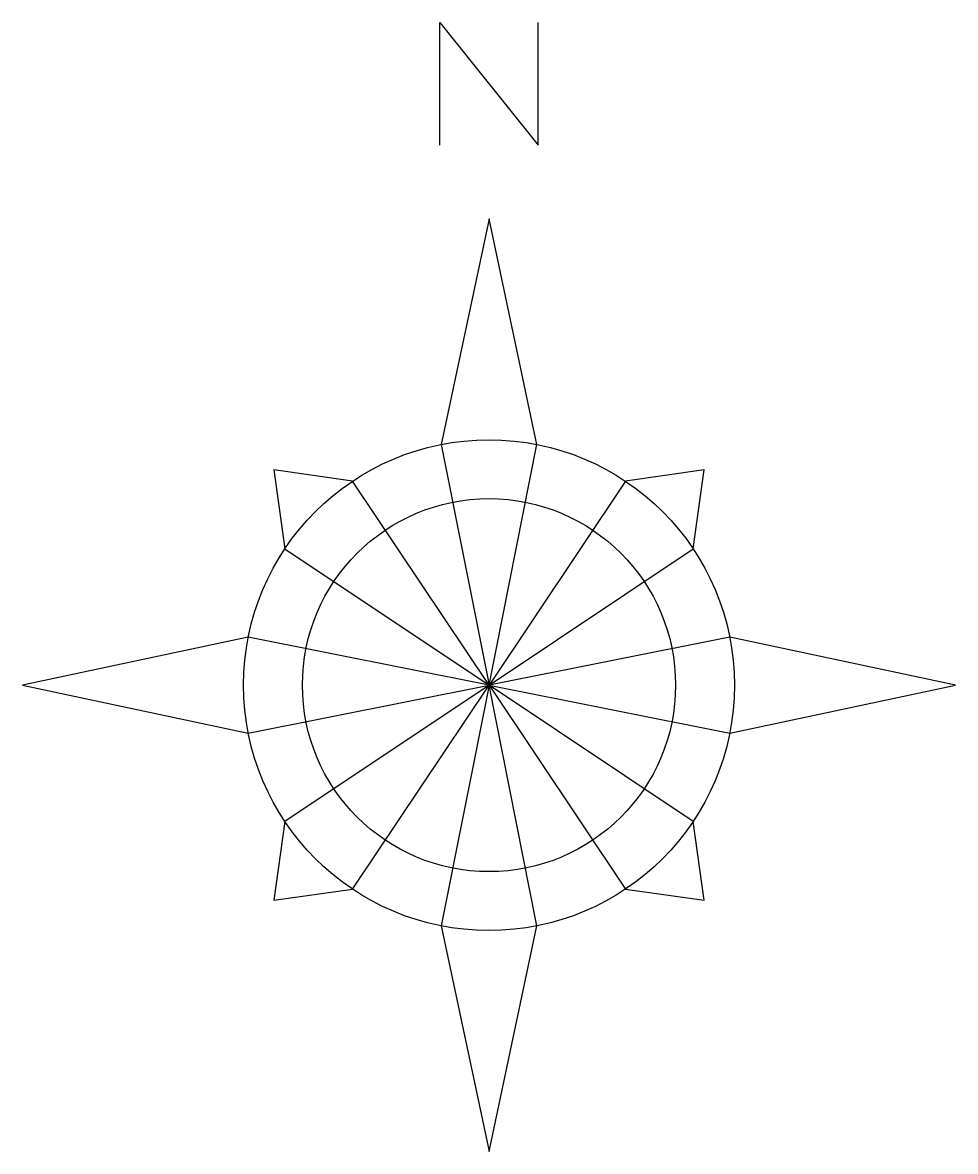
# Model space of a CAD drawing. Header units: metres. Extents: x -0.95 to 0.95, y -0.95 to 1.35.
import ezdxf

# ---------------------------------------------------------------- set-up
doc = ezdxf.new("R2010")
doc.units = ezdxf.units.M
doc.layers.add('XARCH-PLAN', color=2, linetype='Continuous')

# ---------------------------------------------------------------- blocks, each defined once
blk = doc.blocks.new('XA-North-3')
h = blk.add_hatch(color=7)
h.dxf.hatch_style = 1
h.paths.add_polyline_path([(0, 0), (0, 0.5), (0, 0.95)])
h = blk.add_hatch(color=7)
h.dxf.hatch_style = 1
h.paths.add_polyline_path([(0, 0), (-0.5, 0), (-0.95, 0)])
h = blk.add_hatch(color=7)
h.dxf.hatch_style = 1
h.paths.add_polyline_path([(0, 0), (0, -0.5), (0, -0.95)])
h = blk.add_hatch(color=7)
h.dxf.hatch_style = 1
h.paths.add_polyline_path([(0, 0), (0.5, 0), (0.95, 0)])
for p, q in [((-0.1, 1.1), (-0.1, 1.35)), ((-0.1, 1.35), (0.1, 1.1)), ((0.1, 1.1), (0.1, 1.35))]:
    blk.add_line(p, q)
for points in [[(0, 0), (0.0975, 0.4904), (0, 0.95), (-0.0975, 0.4904)], [(0, 0), (-0.2778, 0.4157), (-0.4384, 0.4384), (-0.4157, 0.2778)], [(0, 0), (0.4157, 0.2778), (0.4384, 0.4384), (0.2778, 0.4157)], [(0, 0), (-0.4904, 0.0975), (-0.95, 0), (-0.4904, -0.0975)], [(0, 0), (0.4904, -0.0975), (0.95, 0), (0.4904, 0.0975)], [(0, 0), (-0.4157, -0.2778), (-0.4384, -0.4384), (-0.2778, -0.4157)], [(0, 0), (-0.0975, -0.4904), (0, -0.95), (0.0975, -0.4904)], [(0, 0), (0.2778, -0.4157), (0.4384, -0.4384), (0.4157, -0.2778)]]:
    blk.add_lwpolyline(points, close=True)
for radius in [0.5, 0.38]:
    blk.add_circle((0, 0), radius)

msp = doc.modelspace()

# ---------------------------------------------------------------- block references
at = {"layer": 'XARCH-PLAN'}
msp.add_blockref('XA-North-3', (0, 0), dxfattribs=at)

doc.saveas('drawing.dxf')
